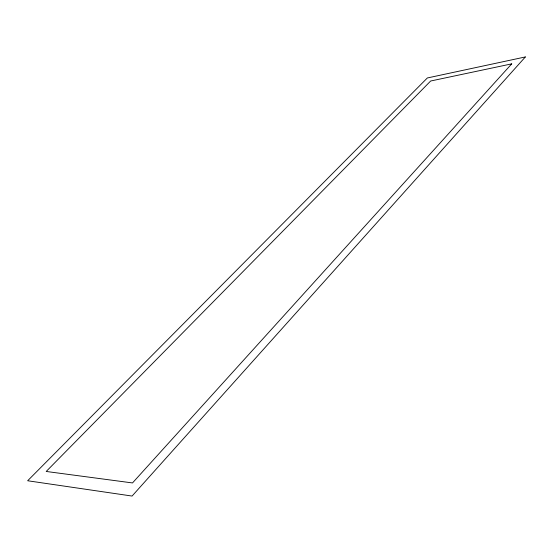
<?xml version="1.0" encoding="UTF-8"?>
<svg xmlns="http://www.w3.org/2000/svg" width="553" height="553" viewBox="0 0 553 553"><rect width="100%" height="100%" fill="white"/><g stroke="black" fill="none" stroke-linecap="round" stroke-linejoin="round"><path stroke-width="0.83" d="M525.35 56.945L132.07 496.055L27.65 480.757L427.351 77.966L525.35 56.945M511.725 63.858L132.506 482.942L46.21 471.46L430.663 81.008L511.725 63.858"/></g></svg>
